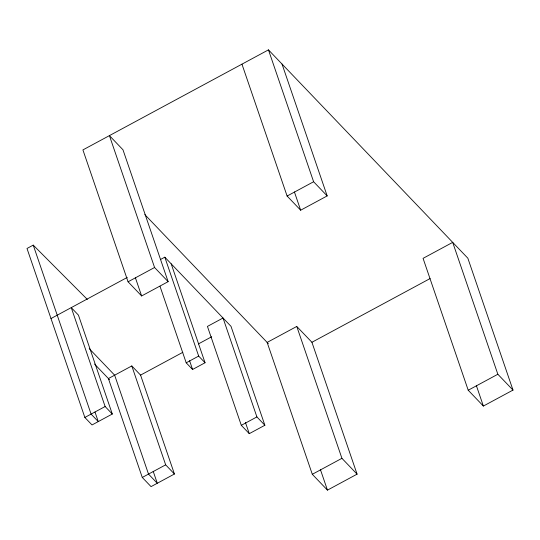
<?xml version="1.0" encoding="UTF-8"?>
<svg xmlns="http://www.w3.org/2000/svg" width="540" height="540" viewBox="0 0 540 540"><rect width="100%" height="100%" fill="white"/><g stroke="black" fill="none" stroke-linecap="round" stroke-linejoin="round"><path stroke-width="0.81" d="M513 390.089L497.846 374.254L452.695 242.372L423.07 258.35L468.221 390.231L483.374 406.06L513 390.089L467.849 258.208L268.461 49.869L82.917 149.911L128.068 281.792L141.629 295.961L168.136 281.664L122.978 149.789L109.424 135.621L154.575 267.502L168.136 281.664M87.325 299.423L33.237 245.12L27 248.481L84.854 417.454L92.03 424.953L112.3 414.025L78.435 315.117L71.26 307.618L105.125 406.526L112.3 414.025M50.99 318.546L127.278 277.412M160.407 259.551L164.808 257.175L231.005 326.342L264.87 425.257L249.278 433.661L241.306 425.324L207.441 326.416L223.034 318.013L256.898 416.921L264.87 425.257M128.068 281.792L154.575 267.502M287.105 196.04L313.612 181.751L327.173 195.919L300.665 210.209L287.105 196.04L241.954 64.159M131.8 365.938L108.412 378.547L142.276 477.455L151.052 486.621L174.434 474.012L140.569 375.104L131.8 365.938L165.665 464.846L174.434 474.012M140.569 375.104L182.81 352.33M198.369 343.94L211.707 336.751M84.854 417.454L105.125 406.526M186.199 362.812L198.673 356.083L205.052 362.752L192.578 369.475L186.199 362.812L159.982 286.234M296.771 326.444L267.151 342.414L312.302 474.296L327.456 490.131L357.082 474.154L311.924 342.279L296.771 326.444L341.928 458.325L357.082 474.154M311.924 342.279L430.096 278.559M142.276 477.455L165.665 464.846M241.306 425.324L256.898 416.921M312.302 474.296L341.928 458.325M468.221 390.231L497.846 374.254M144.821 214.596L268.312 343.636M89.235 348.631L114.649 375.185L148.514 474.093L157.289 483.26L153.191 471.299M94.547 364.061L109.505 379.694M476.3 385.405L483.374 406.06M282.022 64.037L327.173 195.919M268.461 49.869L313.612 181.751M294.408 191.936L300.665 210.209M320.382 469.476L327.456 490.131M245.457 422.496L249.278 433.661M171.187 263.844L205.052 362.752M164.808 257.175L198.673 356.083M189.574 360.707L192.578 369.475M135.371 277.688L141.629 295.961M94.993 412.02L98.267 421.592L91.091 414.092L33.237 245.12"/></g></svg>
